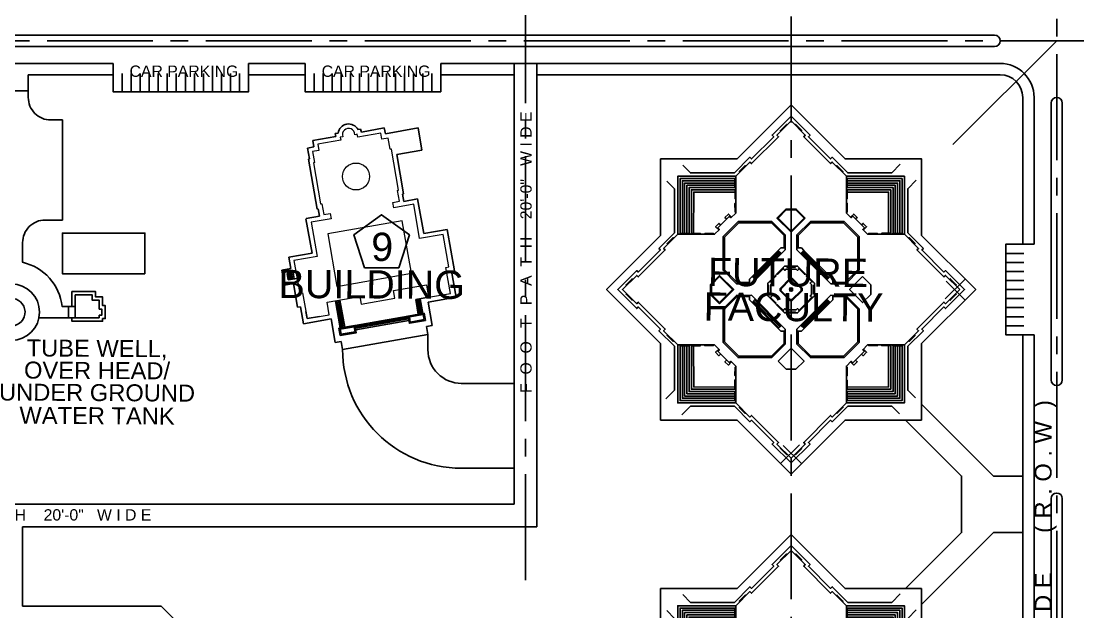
# Model space of a CAD drawing. Header units: inches. Extents: x -2144 to 56079, y -91149 to 36198.
# Drawn here: x 11446 to 22667, y 17478 to 23749 of the extents above; entities that cross this region are included whole.
import ezdxf
from ezdxf.enums import TextEntityAlignment as Align

# ---------------------------------------------------------------- set-up
doc = ezdxf.new("R2010")
doc.units = ezdxf.units.IN
doc.header["$LTSCALE"] = 250
doc.header["$MEASUREMENT"] = 0
doc.header["$PDMODE"] = 3
doc.linetypes.add('CENTER2', pattern=[1.125, 0.75, -0.125, 0.125, -0.125])
doc.layers.get('0').update_dxf_attribs({"linetype": 'CONTINUOUS'})
doc.layers.get('DEFPOINTS').update_dxf_attribs({"linetype": 'CONTINUOUS'})
for name, color, linetype in [('BUILDING', 4, 'CONTINUOUS'), ('GRID', 8, 'CENTER2'), ('LEADER', 3, 'CONTINUOUS'), ('PARKING', 9, 'CONTINUOUS'), ('PATH', 7, 'CONTINUOUS'), ('PLINTH', 7, 'CONTINUOUS'), ('ROAD', 2, 'CONTINUOUS'), ('STAIR', 3, 'CONTINUOUS'), ('STEP', 2, 'CONTINUOUS'), ('WALL', 4, 'CONTINUOUS')]:
    doc.layers.add(name, color=color, linetype=linetype)
doc.layers.add('COLUMN', color=4, linetype='CONTINUOUS', lineweight=13)
doc.styles.add('ARIAL', font='arial.ttf')

# ---------------------------------------------------------------- blocks, each defined once
blk = doc.blocks.new('MOSQUE')
blk.add_line((-693, 1708), (-1432, 1161))
at = {"layer": 'COLUMN'}
blk.add_lwpolyline([(-1102, 137), (-898, 288), (-680, -11), (-508, 117), (-474, 71), (-530, 30), (-460, -64), (-469, -71), (-206, -428), (-196, -421), (-124, -518), (-69, -477), (-30, -530), (169, -382), (188, -408), (209, -392, 1.181818), (314, -315), (335, -299), (316, -274), (515, -126), (476, -73), (531, -33), (460, 65), (469, 72), (206, 428), (196, 421), (126, 515), (70, 474), (36, 520), (209, 647), (-10, 944), (191, 1093), (-18, 1377), (-44, 1358), (-209, 1582), (-400, 1441), (-320, 1332), (-604, 1122), (-653, 1188), (-945, 972), (-897, 906), (-1181, 695), (-1261, 804), (-1451, 663), (-1286, 439), (-1311, 420)], format="xyb", close=True, dxfattribs=at)
blk.add_lwpolyline([(-649, 202), (-3, 680), (-339, 1134), (-985, 656)], close=True, dxfattribs=at)
blk.add_circle((0, 0), 143, dxfattribs=at)
at = {"layer": 'PLINTH'}
for p, q in [((-640, 1637), (-693, 1708)), ((-589, 1675), (-640, 1637)), ((-589, 1675), (-439, 1471)), ((-200, 1648), (-439, 1471)), ((-200, 1648), (-91, 1500)), ((-91, 1500), (-65, 1519)), ((-65, 1519), (88, 1313)), ((88, 1313), (164, 1369)), ((164, 1369), (260, 1240)), ((78, 1247), (154, 1303)), ((103, 1266), (143, 1212)), ((116, 1275), (156, 1221)), ((118, 1193), (194, 1249)), ((128, 1285), (169, 1231)), ((141, 1294), (181, 1240)), ((154, 1303), (194, 1249)), ((184, 1183), (260, 1240)), ((-1379, 1090), (-1432, 1161)), ((184, 1183), (256, 1086)), ((-1430, 1053), (-1379, 1090)), ((-1430, 1053), (-1281, 851)), ((256, 1086), (54, 937)), ((54, 937), (276, 638)), ((-1281, 851), (-1522, 673)), ((-1522, 673), (-1356, 449)), ((275, 637), (158, 550)), ((-1382, 431), (-1356, 449)), ((158, 550), (205, 486)), ((205, 486), (215, 494)), ((215, 494), (535, 61)), ((-1116, 71), (-1382, 431)), ((-913, 221), (-1116, 71)), ((-691, -78), (-913, 221)), ((-573, 10), (-691, -78)), ((-525, -54), (-573, 10)), ((535, 61), (525, 54)), ((525, 54), (595, -41)), ((-535, -61), (-525, -54)), ((-283, -402), (-535, -61)), ((595, -41), (540, -82)), ((540, -82), (581, -137)), ((581, -137), (382, -284)), ((401, -309), (376, -328)), ((382, -284), (401, -309)), ((-283, -402), (-501, -564)), ((160, -448), (-39, -596)), ((182, -471), (160, -448)), ((-77, -545), (-360, -755)), ((-39, -596), (-77, -545)), ((204, -455), (182, -471)), ((-501, -564), (-360, -755))]:
    blk.add_line(p, q, dxfattribs=at)
blk.add_arc((268, -363), 113, 234.9015, 18.0845, dxfattribs=at)
at = {"layer": 'STEP', "color": 7}
for p, q in [((-434, 1252), (-606, 1485)), ((-419, 1259), (-593, 1494)), ((-406, 1268), (-581, 1504)), ((-394, 1278), (-568, 1513)), ((-953, 1287), (-725, 1456)), ((-944, 1274), (-716, 1443)), ((-935, 1262), (-706, 1431)), ((-925, 1249), (-697, 1418)), ((-953, 1287), (-1184, 1117)), ((-944, 1274), (-1174, 1104)), ((-935, 1262), (-1165, 1091)), ((-925, 1249), (-1155, 1079)), ((-1150, 886), (-1244, 1013)), ((-1188, 857), (-1282, 985)), ((-1176, 867), (-1270, 994)), ((-1163, 876), (-1257, 1003)), ((-1261, 804), (-1150, 886))]:
    blk.add_line(p, q, dxfattribs=at)
for points in [[(-603, 1586), (-742, 1483), (-695, 1419), (-556, 1522)], [(-606, 1569), (-726, 1480), (-693, 1436), (-573, 1524)], [(-1342, 1039), (-1202, 1142), (-1155, 1079), (-1295, 976)], [(-1325, 1037), (-1205, 1126), (-1172, 1081), (-1292, 992)]]:
    blk.add_lwpolyline(points, close=True, dxfattribs=at)
at = {"layer": 'WALL'}
for p, q in [((-315, 1503), (-209, 1582)), ((-209, 1582), (-164, 1520))]:
    blk.add_line(p, q, dxfattribs=at)
blk = doc.blocks.new('FACILITY BUILDING')
at = {"layer": 'BUILDING'}
for points in [[(-1266, 1266), (-1053, 1266), (-1053, 1242), (-648, 1242), (-648, 1266), (-435, 1266), (-159, 990), (-87, 990), (-87, 1014), (87, 1014), (87, 990), (159, 990), (435, 1266), (648, 1266), (648, 1242), (1053, 1242), (1053, 1266), (1266, 1266), (1266, 1053), (1242, 1053), (1242, 648), (1266, 648), (1266, 435), (990, 159), (990, 87), (1014, 87), (1014, -87), (990, -87), (990, -159), (1266, -435), (1266, -648), (1242, -648), (1242, -1053), (1266, -1053), (1266, -1266), (1053, -1266), (1053, -1242), (648, -1242), (648, -1266), (435, -1266), (159, -990), (87, -990), (87, -1014), (-87, -1014), (-87, -990), (-159, -990), (-435, -1266), (-648, -1266), (-648, -1242), (-1053, -1242), (-1053, -1266), (-1266, -1266), (-1266, -1053), (-1242, -1053), (-1242, -648), (-1266, -648), (-1266, -435), (-990, -159), (-990, -87), (-1014, -87), (-1014, 87), (-990, 87), (-990, 159), (-1266, 435), (-1266, 648), (-1242, 648), (-1242, 1053), (-1266, 1053)], [(-366, 655), (-366, 454), (-255, 342), (255, 342), (366, 454), (366, 655), (113, 908), (-113, 908)], [(-655, 366), (-454, 366), (-342, 255), (-342, -255), (-454, -366), (-655, -366), (-908, -113), (-908, 113)], [(655, 366), (454, 366), (342, 255), (342, -255), (454, -366), (655, -366), (908, -113), (908, 113)], [(-366, -655), (-366, -454), (-255, -342), (255, -342), (366, -454), (366, -655), (113, -908), (-113, -908)]]:
    blk.add_lwpolyline(points, close=True, dxfattribs=at)
at = {"layer": 'BUILDING', "color": 7}
for points in [[(-1204, 1266), (-1204, 1275), (-1114, 1275), (-1114, 1266)], [(-496, 1266), (-496, 1275), (-586, 1275), (-586, 1266)], [(-348, 1179), (-342, 1186), (-406, 1249), (-412, 1243)], [(348, 1179), (342, 1186), (406, 1249), (412, 1243)], [(496, 1266), (496, 1275), (586, 1275), (586, 1266)], [(1204, 1266), (1204, 1275), (1114, 1275), (1114, 1266)], [(-1266, 1204), (-1275, 1204), (-1275, 1114), (-1266, 1114)], [(-266, 1097), (-260, 1102), (-324, 1166), (-329, 1160)], [(266, 1097), (260, 1102), (324, 1166), (329, 1160)], [(1266, 1204), (1275, 1204), (1275, 1114), (1266, 1114)], [(-167, 998), (-162, 1004), (-225, 1068), (-231, 1062)], [(-96, 990), (-96, 1038), (-45, 1038), (-45, 1014)], [(96, 990), (96, 1038), (45, 1038), (45, 1014)], [(167, 998), (162, 1004), (225, 1068), (231, 1062)], [(-1266, 496), (-1275, 496), (-1275, 586), (-1266, 586)], [(1266, 496), (1275, 496), (1275, 586), (1266, 586)], [(-1243, 412), (-1249, 406), (-1186, 342), (-1179, 348)], [(1251, 420), (1258, 414), (1194, 350), (1188, 357)], [(-1160, 329), (-1167, 323), (-1103, 259), (-1097, 266)], [(-1062, 231), (-1068, 225), (-1004, 162), (-998, 167)], [(1062, 231), (1068, 225), (1004, 162), (998, 167)], [(1157, 326), (1164, 320), (1100, 256), (1094, 263)], [(-207, 144), (-201, 137), (-137, 201), (-143, 207)], [(-103, 224), (-103, 215), (-14, 215), (-14, 224)], [(13, 224), (13, 215), (103, 215), (103, 224)], [(207, 144), (201, 137), (137, 201), (143, 207)], [(-990, 96), (-1038, 96), (-1038, 45), (-1014, 45)], [(-224, 104), (-215, 104), (-215, 13), (-224, 13)], [(224, 104), (215, 104), (215, 13), (224, 13)], [(990, 96), (1038, 96), (1038, 45), (1014, 45)], [(-990, -96), (-1038, -96), (-1038, -45), (-1014, -45)], [(-224, -14), (-215, -14), (-215, -104), (-224, -104)], [(224, -14), (215, -14), (215, -104), (224, -104)], [(990, -96), (1038, -96), (1038, -45), (1014, -45)], [(-1062, -231), (-1068, -225), (-1004, -162), (-998, -167)], [(-207, -144), (-201, -137), (-137, -201), (-143, -207)], [(-103, -224), (-103, -215), (-14, -215), (-14, -224)], [(13, -224), (13, -215), (103, -215), (103, -224)], [(207, -144), (201, -137), (137, -201), (143, -207)], [(1062, -231), (1068, -225), (1004, -162), (998, -167)], [(-1160, -329), (-1167, -323), (-1103, -259), (-1097, -266)], [(1160, -329), (1167, -323), (1103, -259), (1097, -266)], [(-1249, -418), (-1255, -412), (-1186, -342), (-1179, -348)], [(1243, -412), (1249, -406), (1186, -342), (1179, -348)], [(-1266, -496), (-1275, -496), (-1275, -586), (-1266, -586)], [(1266, -496), (1275, -496), (1275, -586), (1266, -586)], [(-167, -998), (-162, -1004), (-225, -1068), (-231, -1062)], [(-96, -990), (-96, -1038), (-45, -1038), (-45, -1014)], [(96, -990), (96, -1038), (45, -1038), (45, -1014)], [(167, -998), (162, -1004), (225, -1068), (231, -1062)], [(-1266, -1204), (-1275, -1204), (-1275, -1114), (-1266, -1114)], [(-266, -1097), (-260, -1102), (-324, -1166), (-329, -1160)], [(266, -1097), (260, -1102), (324, -1166), (329, -1160)], [(1266, -1204), (1275, -1204), (1275, -1114), (1266, -1114)], [(-348, -1179), (-342, -1186), (-406, -1249), (-412, -1243)], [(348, -1179), (342, -1186), (406, -1249), (412, -1243)], [(-1204, -1266), (-1204, -1275), (-1114, -1275), (-1114, -1266)], [(-496, -1266), (-496, -1275), (-586, -1275), (-586, -1266)], [(496, -1266), (496, -1275), (586, -1275), (586, -1266)], [(1204, -1266), (1204, -1275), (1114, -1275), (1114, -1266)]]:
    blk.add_lwpolyline(points, dxfattribs=at)
at = {"layer": 'BUILDING', "color": 3}
for points in [[(-634, 439), (-634, 561), (-561, 634), (-439, 634), (-439, 439)], [(634, 439), (634, 561), (561, 634), (439, 634), (439, 439)], [(-643, -430), (-643, -565), (-565, -643), (-430, -643), (-430, -430)], [(-634, -439), (-634, -561), (-561, -634), (-439, -634), (-439, -439)], [(643, -430), (643, -565), (565, -643), (430, -643), (430, -430)], [(634, -439), (634, -561), (561, -634), (439, -634), (439, -439)]]:
    blk.add_lwpolyline(points, close=True, dxfattribs=at)
at = {"layer": 'BUILDING', "color": 6}
blk.add_lwpolyline([(-127, 224), (127, 224), (224, 127), (224, -127), (127, -224), (-127, -224), (-224, -127), (-224, 127)], close=True, dxfattribs=at)
at = {"layer": 'BUILDING', "color": 9}
for points in [[(-73, 91), (73, 91), (92, 72), (92, -72), (73, -91), (-73, -91), (-92, -72), (-92, 72)], [(-69, 82), (69, 82), (83, 69), (83, -69), (69, -82), (-69, -82), (-83, -69), (-83, 69)], [(-14, 14), (-7, 14), (0, 21), (7, 14), (14, 14), (14, 7), (21, 0), (14, -7), (14, -14), (7, -14), (0, -21), (-7, -14), (-14, -14), (-14, -7), (-21, 0), (-14, 7)], [(-4, 4), (-2, 4), (0, 6), (2, 4), (4, 4), (4, 2), (6, 0), (4, -2), (4, -4), (2, -4), (0, -6), (-2, -4), (-4, -4), (-4, -2), (-6, 0), (-4, 2)]]:
    blk.add_lwpolyline(points, close=True, dxfattribs=at)
at = {"layer": 'DEFPOINTS'}
for p, q in [((-1228, 1381), (-1228, 1103)), ((1228, 1381), (1228, 1111)), ((-1381, 1228), (-1086, 1228)), ((1386, 1228), (1101, 1228))]:
    blk.add_line(p, q, dxfattribs=at)
for p in [(-1228, 1228), (1228, 1228), (0, 0)]:
    blk.add_point(p, dxfattribs=at)
at = {"layer": 'PLINTH'}
for points in [[(-1760, 120), (-1632, 120), (-1302, 450), (-1302, 684), (-1278, 684), (-1278, 1017), (-1302, 1017), (-1302, 1302), (-1017, 1302), (-1017, 1278), (-684, 1278), (-684, 1302), (-450, 1302), (-120, 1632), (-120, 1748)], [(1760, 120), (1632, 120), (1302, 450), (1302, 684), (1278, 684), (1278, 1017), (1302, 1017), (1302, 1302), (1017, 1302), (1017, 1278), (684, 1278), (684, 1302), (450, 1302), (120, 1632), (120, 1748)], [(260, 366), (353, 459), (353, 649), (108, 894), (-108, 894), (-353, 649), (-353, 459), (-260, 366)], [(-366, -260), (-459, -353), (-649, -353), (-894, -108), (-894, 108), (-649, 353), (-459, 353), (-366, 260)], [(366, 260), (459, 353), (649, 353), (894, 108), (894, -108), (649, -353), (459, -353), (366, -260)], [(-1760, -120), (-1632, -120), (-1302, -450), (-1302, -684), (-1278, -684), (-1278, -1017), (-1302, -1017), (-1302, -1302), (-1017, -1302), (-1017, -1278), (-684, -1278), (-684, -1302), (-450, -1302), (-120, -1632), (-120, -1748)], [(1760, -120), (1632, -120), (1302, -450), (1302, -684), (1278, -684), (1278, -1017), (1302, -1017), (1302, -1302), (1017, -1302), (1017, -1278), (684, -1278), (684, -1302), (450, -1302), (120, -1632), (120, -1748)], [(-260, -366), (-353, -459), (-353, -649), (-108, -894), (108, -894), (353, -649), (353, -459), (260, -366)]]:
    blk.add_lwpolyline(points, dxfattribs=at)
at = {"layer": 'STEP'}
for p, q in [((196, 390), (-197, 390)), ((196, 378), (-197, 378)), ((196, 366), (-197, 366)), ((196, 354), (-197, 354)), ((-390, -197), (-390, 196)), ((-378, -197), (-378, 196)), ((-366, -197), (-366, 196)), ((-354, -197), (-354, 196)), ((354, -197), (354, 196)), ((366, -197), (366, 196)), ((378, -197), (378, 196)), ((390, -197), (390, 196)), ((196, -354), (-197, -354)), ((196, -366), (-197, -366)), ((196, -378), (-197, -378)), ((196, -390), (-197, -390))]:
    blk.add_line(p, q, dxfattribs=at)
for points in [[(-435, 1266), (0, 1701), (435, 1266)], [(-418, 1249), (0, 1667), (418, 1249)], [(-395, 1238), (0, 1633), (395, 1238)], [(-378, 1221), (0, 1599), (378, 1221)], [(-361, 1204), (0, 1565), (361, 1204)], [(-344, 1187), (0, 1531), (344, 1187)], [(-333, 1164), (0, 1497), (333, 1164)], [(-311, 1153), (0, 1463), (311, 1153)], [(-1266, -435), (-1701, 0), (-1266, 435)], [(-1255, -412), (-1667, 0), (-1249, 418)], [(-1238, -395), (-1633, 0), (-1238, 395)], [(-1221, -378), (-1599, 0), (-1221, 378)], [(-1204, -361), (-1565, 0), (-1204, 361)], [(-1187, -344), (-1531, 0), (-1187, 344)], [(-197, 342), (-197, 390), (-236, 390), (-269, 357)], [(196, 342), (196, 390), (236, 390), (269, 357)], [(1187, -344), (1531, 0), (1181, 350)], [(1204, -361), (1565, 0), (1204, 361)], [(1221, -378), (1599, 0), (1221, 378)], [(1238, -395), (1633, 0), (1238, 395)], [(1249, -418), (1667, 0), (1255, 412)], [(1266, -435), (1701, 0), (1266, 435)], [(-1164, -333), (-1497, 0), (-1164, 333)], [(-1154, -310), (-1463, 0), (-1154, 310)], [(-342, 196), (-390, 196), (-390, 236), (-357, 269)], [(342, 196), (390, 196), (390, 236), (357, 269)], [(1154, -310), (1463, 0), (1154, 310)], [(1164, -333), (1497, 0), (1164, 333)], [(-95, 215), (-95, 191), (-113, 191), (-191, 114), (-191, 95), (-215, 95)], [(95, 215), (95, 191), (113, 191), (191, 114), (191, 95), (215, 95)], [(-95, -215), (-95, -191), (-113, -191), (-191, -114), (-191, -95), (-215, -95)], [(95, -215), (95, -191), (113, -191), (191, -114), (191, -95), (215, -95)], [(-342, -197), (-390, -197), (-390, -236), (-357, -269)], [(342, -197), (390, -197), (390, -236), (357, -269)], [(-197, -342), (-197, -390), (-236, -390), (-269, -357)], [(196, -342), (196, -390), (236, -390), (269, -357)], [(-378, -1221), (0, -1599), (378, -1221)], [(-361, -1204), (0, -1565), (361, -1204)], [(-344, -1187), (0, -1531), (344, -1187)], [(-333, -1164), (0, -1497), (333, -1164)], [(-311, -1153), (0, -1463), (311, -1153)], [(-435, -1266), (0, -1701), (435, -1266)], [(-418, -1249), (0, -1667), (418, -1249)], [(-395, -1238), (0, -1633), (395, -1238)]]:
    blk.add_lwpolyline(points, dxfattribs=at)

msp = doc.modelspace()

# ---------------------------------------------------------------- linework, layer by layer
at = {"layer": 'BUILDING'}
for points in [[(12760, 21067), (11884, 21067), (11884, 21499), (12760, 21499)], [(12276, 20600), (12021, 20600), (12021, 20843), (12201, 20843), (12201, 20786), (12258, 20786), (12276, 20786), (12276, 20693), (12303, 20693), (12303, 20627), (12276, 20627)]]:
    msp.add_lwpolyline(points, close=True, dxfattribs=at)
msp.add_circle((11342, 20660), 300, dxfattribs=at)
at = {"layer": 'GRID', "ltscale": 6}
for p, q in [((16802, 35816), (16802, 17754)), ((22442, -1350), (22442, 35816)), ((19622, 23799), (19622, -1350)), ((39846, 23540), (-1761, 23540))]:
    msp.add_line(p, q, dxfattribs=at)
at = {"layer": 'LEADER'}
msp.add_lwpolyline([(15091, 21131), (14978, 21479), (15274, 21694), (15570, 21479), (15456, 21131)], close=True, dxfattribs=at)
at = {"layer": 'PARKING'}
for p, q in [((12518, 23000), (12518, 23192)), ((12614, 23000), (12614, 23192)), ((12710, 23000), (12710, 23192)), ((12806, 23000), (12806, 23192)), ((12902, 23000), (12902, 23192)), ((12998, 23000), (12998, 23192)), ((13094, 23000), (13094, 23192)), ((13190, 23000), (13190, 23192)), ((13286, 23000), (13286, 23192)), ((13382, 23000), (13382, 23192)), ((13478, 23000), (13478, 23192)), ((13574, 23000), (13574, 23192)), ((13670, 23000), (13670, 23192)), ((13766, 23000), (13766, 23192)), ((14558, 23000), (14558, 23192)), ((14654, 23000), (14654, 23192)), ((14750, 23000), (14750, 23192)), ((14846, 23000), (14846, 23192)), ((14942, 23000), (14942, 23192)), ((15038, 23000), (15038, 23192)), ((15134, 23000), (15134, 23192)), ((15230, 23000), (15230, 23192)), ((15326, 23000), (15326, 23192)), ((15422, 23000), (15422, 23192)), ((15518, 23000), (15518, 23192)), ((15614, 23000), (15614, 23192)), ((15710, 23000), (15710, 23192)), ((15806, 23000), (15806, 23192)), ((21902, 21284), (22094, 21284)), ((21902, 21188), (22094, 21188)), ((21902, 21092), (22094, 21092)), ((21902, 20996), (22094, 20996)), ((21902, 20900), (22094, 20900)), ((21902, 20804), (22094, 20804)), ((21902, 20708), (22094, 20708)), ((21902, 20612), (22094, 20612)), ((21902, 20516), (22094, 20516))]:
    msp.add_line(p, q, dxfattribs=at)
at = {"layer": 'PATH'}
for p, q in [((22442, 23540), (21341, 22440)), ((16682, 18620), (16682, 23300)), ((16922, 18380), (16922, 23300)), ((11522, 23180), (12422, 23180)), ((13862, 23180), (14462, 23180)), ((15902, 23180), (16682, 23180)), ((16922, 23180), (21842, 23180)), ((11162, 23009), (11522, 23009)), ((22082, 21380), (22082, 22940)), ((11884, 21638), (11884, 22700)), ((11949, 20600), (11636, 20600)), ((15765, 20422), (15765, 20263)), ((22082, 16820), (22082, 20420)), ((16682, 19903), (16120, 19903)), ((16120, 19003), (16682, 19003)), ((5942, 18620), (16682, 18620)), ((11462, 18380), (16922, 18380)), ((11462, 17540), (11462, 18380))]:
    msp.add_line(p, q, dxfattribs=at)
for points in [[(11884, 22700), (11762, 22700, -0.414214), (11522, 22940), (11522, 23180)], [(11884, 21638), (11702, 21638, 0.414214), (11462, 21398), (11462, 21189, -0.319395), (11881, 20720), (11949, 20720)]]:
    msp.add_lwpolyline(points, format="xyb", dxfattribs=at)
for points in [[(21008, 19514), (21008, 20326), (21582, 20900), (21008, 21474), (21008, 22286), (20196, 22286), (19622, 22860), (19048, 22286), (18236, 22286), (18236, 21474), (17662, 20900), (18236, 20326), (18236, 19514), (19048, 19514), (19622, 18940), (20196, 19514)], [(21008, 17726), (21008, 16914), (21582, 16340), (21008, 15766), (21008, 14954), (20196, 14954), (19622, 14380), (19048, 14954), (18236, 14954), (18236, 15766), (17662, 16340), (18236, 16914), (18236, 17726), (19048, 17726), (19622, 18300), (20196, 17726)]]:
    msp.add_lwpolyline(points, close=True, dxfattribs=at)
for points in [[(21008, 19684), (21772, 18920), (22082, 18920)], [(20838, 17726), (21432, 18320), (21432, 18920), (20838, 19514)], [(21008, 17556), (21772, 18320), (22082, 18320)], [(15182, 13820), (15182, 15291), (12932, 17540), (11462, 17540)]]:
    msp.add_lwpolyline(points, dxfattribs=at)
for centre, radius, start, end in [((21842, 22940), 240, 0, 90), ((11342, 20660), 146, 2.8172, 2.4915), ((16120, 20263), 1260, 180, 270), ((16125, 20263), 360, 180, 270)]:
    msp.add_arc(centre, radius, start, end, dxfattribs=at)
at = {"layer": 'PLINTH'}
msp.add_lwpolyline([(11985, 20720), (11985, 20879), (12237, 20879), (12237, 20822), (12312, 20822), (12312, 20729), (12339, 20729), (12339, 20591), (12312, 20591), (12312, 20564), (11985, 20564), (11985, 20600)], dxfattribs=at)
at = {"layer": 'ROAD'}
for p, q in [((21782, 23600), (4322, 23600)), ((21782, 23480), (4322, 23480)), ((11342, 23300), (12422, 23300)), ((13862, 23300), (14462, 23300)), ((15902, 23300), (21842, 23300)), ((22202, 21380), (22202, 22940)), ((22202, 16820), (22202, 20420))]:
    msp.add_line(p, q, dxfattribs=at)
for points in [[(13862, 23300), (13862, 23000), (12422, 23000), (12422, 23300)], [(15902, 23300), (15902, 23000), (14462, 23000), (14462, 23300)], [(22202, 21380), (21902, 21380), (21902, 20420), (22202, 20420)]]:
    msp.add_lwpolyline(points, dxfattribs=at)
for points in [[(22502, 19940, -1), (22382, 19940), (22382, 22880, -1), (22502, 22880)], [(22502, 18680, 1), (22382, 18680), (22382, 14480, 1), (22502, 14480)]]:
    msp.add_lwpolyline(points, format="xyb", close=True, dxfattribs=at)
for centre, radius, start in [((21782, 23540), 60, 270), ((21842, 22940), 360, 0)]:
    msp.add_arc(centre, radius, start, 90, dxfattribs=at)
at = {"layer": 'STAIR'}
msp.add_lwpolyline([(12021, 20720), (11949, 20720), (11949, 20600), (12021, 20600)], dxfattribs=at)

# ---------------------------------------------------------------- block references
at = {"layer": 'DEFPOINTS'}
for p, rotation in [((19622, 20900), 224.9999999994756), ((19622, 16340), 224.9999999994773)]:
    msp.add_blockref('FACILITY BUILDING', p, dxfattribs=dict(at, rotation=rotation))
at = {"layer": 'ROAD', "rotation": 153.5070086824921}
msp.add_blockref('MOSQUE', (15002, 22100), dxfattribs=at)

# ---------------------------------------------------------------- texts
at = {"layer": 'LEADER', "color": 2, "style": 'ARIAL'}
for p in [(13175, 23158), (15215, 23158)]:
    msp.add_text('CAR PARKING', height=120, dxfattribs=at).set_placement(p, align=Align.CENTER)
at = {"layer": 'LEADER', "style": 'ARIAL'}
for s, height, p in [('F  O  O   T   P  A  T  H    20\'-0"   W I D E', 120, (16867, 21296)), ('R O A D    60\'-0"   W I D E      ( R . O . W  )', 180, (22388, 17346))]:
    msp.add_text(s, height=height, rotation=90, dxfattribs=at).set_placement(p, align=Align.CENTER)
at = {"layer": 'LEADER', "color": 6, "style": 'ARIAL'}
msp.add_text('9', height=300, rotation=359.6647, dxfattribs=at).set_placement((15163, 21204))
for s, height, p in [('FUTURE', 300, (19588, 20932)), ('BUILDING', 300, (15168, 20805)), ('FACULTY', 300, (19647, 20564)), ('TUBE WELL,', 180, (12252, 20186)), ('OVER HEAD/', 180, (12252, 19951)), ('UNDER GROUND', 180, (12252, 19716)), ('WATER TANK', 180, (12252, 19471))]:
    msp.add_text(s, height=height, rotation=359.6647, dxfattribs=at).set_placement(p, align=Align.CENTER)
at = {"layer": 'LEADER', "style": 'ARIAL'}
msp.add_text('F  O  O   T   P  A  T  H    20\'-0"   W I D E', height=120, dxfattribs=at).set_placement((11335, 18448), align=Align.CENTER)

doc.saveas('drawing.dxf')
